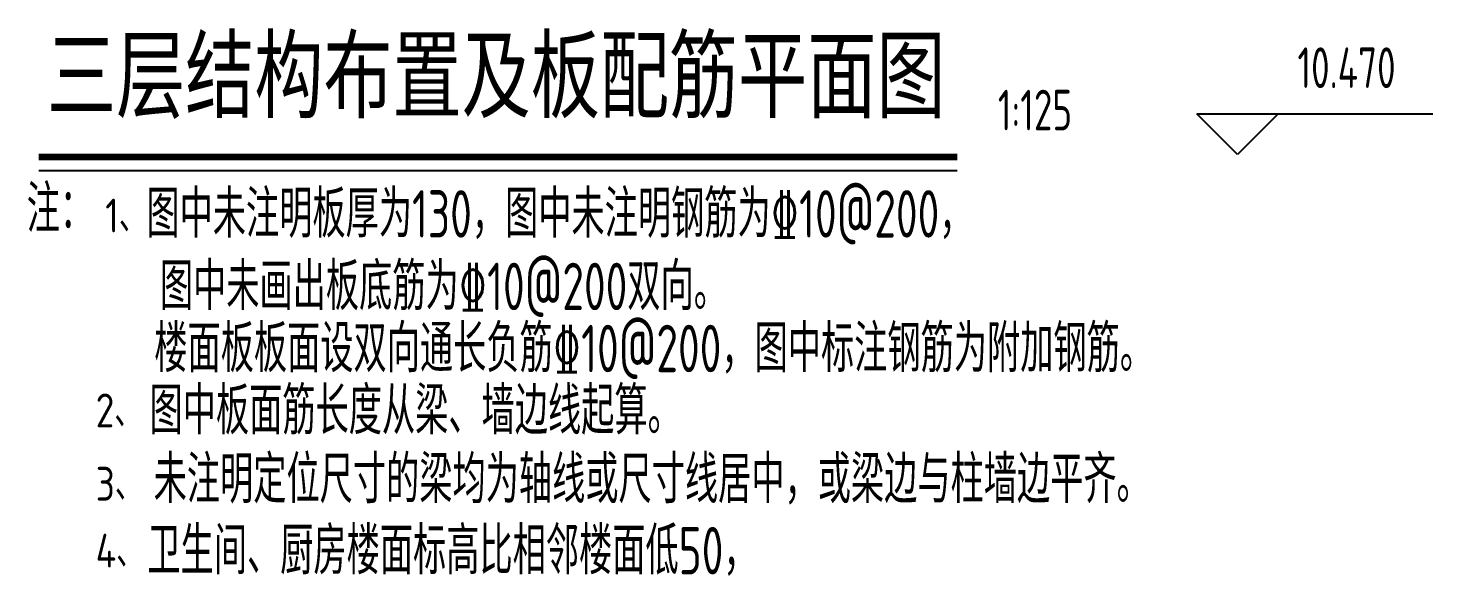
# Model space of a CAD drawing. Extents: x -2331248 to -1198620, y -977263 to -545844.
# Drawn here: x -1618583 to -1608218, y -756518 to -752474 of the extents above; entities that cross this region are included whole.
import ezdxf
from ezdxf.enums import TextEntityAlignment as Align

# ---------------------------------------------------------------- set-up
doc = ezdxf.new("R2010")
doc.units = 0
doc.header["$LTSCALE"] = 1000
doc.header["$MEASUREMENT"] = 0
for name, color, linetype in [('TEXT', 7, 'CONTINUOUS'), ('THICK', 6, 'CONTINUOUS'), ('THIN', 7, 'CONTINUOUS'), ('中文', 7, 'CONTINUOUS')]:
    doc.layers.add(name, color=color, linetype=linetype)
doc.styles.add('HZ', font='tssdeng.shx', dxfattribs={"width": 0.8, "bigfont": 'tssdchn.shx'})
doc.styles.add('TSSD_NORM', font='Tssdeng.shx', dxfattribs={"width": 0.7, "bigfont": 'hztxt.shx'})
doc.styles.add('TSSD_REIN', font='Tssdeng.shx', dxfattribs={"width": 0.7, "bigfont": 'hztxt.shx'})

msp = doc.modelspace()

# ---------------------------------------------------------------- linework, layer by layer
at = {"layer": 'THICK', "const_width": 50}
msp.add_lwpolyline([(-1618505, -753425.4), (-1611727.8, -753425.4)], dxfattribs=at)
at = {"layer": 'THIN'}
for p, q in [((-1609659.5, -753406.8), (-1609959.5, -753106.8)), ((-1609959.5, -753106.8), (-1608217.5, -753106.8)), ((-1609359.5, -753106.8), (-1609659.5, -753406.8))]:
    msp.add_line(p, q, dxfattribs=at)
msp.add_lwpolyline([(-1618505, -753525.4), (-1611727.8, -753525.4)], dxfattribs=at)

# ---------------------------------------------------------------- texts
at = {"layer": 'TEXT'}
for s, height, style, width, p in [('三层结构布置及板配筋平面图', 600, 'TSSD_NORM', 0.85, (-1618444, -753319.6)), ('10.470', 300, 'TSSD_REIN', 0.7, (-1609216.9, -753006.8)), ('1:125', 300, 'TSSD_NORM', 0.7, (-1611427.8, -753319.6))]:
    msp.add_text(s, height=height, dxfattribs=dict(at, style=style, width=width)).set_placement(p, align=Align.BOTTOM_LEFT)
at = {"layer": '中文'}
for s, height, style, width, p in [('注：', 350, 'TSSD_REIN', 0.7, (-1618593.6, -753983.6)), ('图中未注明板厚为130，图中未注明钢筋为%%13210@200，', 350, 'TSSD_REIN', 0.7, (-1617710.5, -754020.7)), ('1、', 250, 'HZ', 0.85, (-1618014.3, -753983.3)), ('图中未画出板底筋为%%13210@200双向。', 350, 'TSSD_REIN', 0.7, (-1617610.9, -754556.4)), ('楼面板板面设双向通长负筋%%13210@200，图中标注钢筋为附加钢筋。', 350, 'TSSD_REIN', 0.7, (-1617652, -755014.3, -17550251.4)), ('图中板面筋长度从梁、墙边线起算。', 350, 'TSSD_REIN', 0.7, (-1617687.2, -755473.4)), ('2、', 250, 'HZ', 0.85, (-1618085.1, -755421.5)), ('未注明定位尺寸的梁均为轴线或尺寸线居中，或梁边与柱墙边平齐。', 350, 'TSSD_REIN', 0.7, (-1617656.8, -755980.7)), ('3、', 250, 'HZ', 0.85, (-1618085.1, -755963.1)), ('卫生间、厨房楼面标高比相邻楼面低50，', 350, 'TSSD_REIN', 0.7, (-1617702.9, -756506.7)), ('4、', 250, 'HZ', 0.85, (-1618085.1, -756456.6))]:
    msp.add_text(s, height=height, dxfattribs=dict(at, style=style, width=width)).set_placement(p)

doc.saveas('drawing.dxf')
